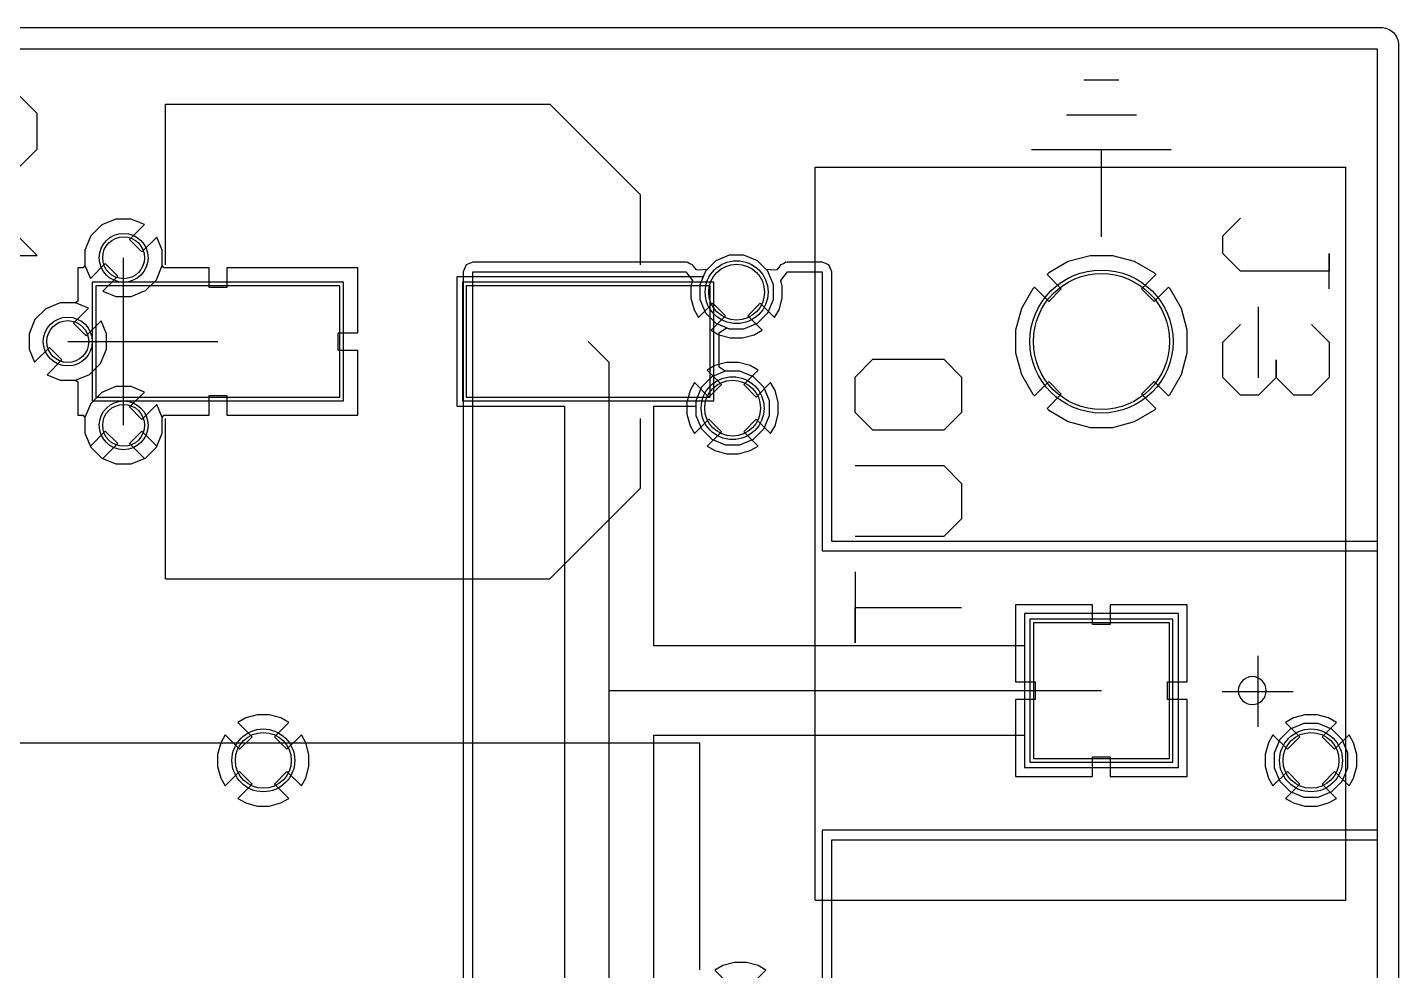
# Model space of a CAD drawing. Extents: x 3 to 4.97, y 3.05 to 4.15.
# Drawn here: x 4.198 to 4.971, y 3.622 to 4.154 of the extents above; entities that cross this region are included whole.
import ezdxf

# ---------------------------------------------------------------- set-up
doc = ezdxf.new("R2010")
doc.units = 0
doc.layers.get('0').update_dxf_attribs({"linetype": 'CONTINUOUS'})
for name, color, linetype in [('pcb1_copper_signal_1', 1, 'CONTINUOUS'), ('pcb1_copper_signal_2', 1, 'CONTINUOUS'), ('pcb1_copper_signal_bot', 5, 'CONTINUOUS'), ('pcb1_copper_signal_top', 1, 'CONTINUOUS'), ('pcb1_legend_bot', 1, 'CONTINUOUS'), ('pcb1_legend_top', 2, 'CONTINUOUS'), ('pcb1_paste_top', 8, 'CONTINUOUS'), ('pcb1_profile', 1, 'CONTINUOUS'), ('pcb1_soldermask_bot', 6, 'CONTINUOUS'), ('pcb1_soldermask_top', 1, 'CONTINUOUS')]:
    doc.layers.add(name, color=color, linetype=linetype)

# ---------------------------------------------------------------- blocks, each defined once
blk = doc.blocks.new('D25')
blk.add_lwpolyline([(0.0688, 0.0314), (-0.0688, 0.0314), (-0.0688, -0.0314), (0.0688, -0.0314)], close=True)
blk = doc.blocks.new('D38')
blk.add_lwpolyline([(0.0708, 0.0334), (-0.0708, 0.0334), (-0.0708, -0.0334), (0.0708, -0.0334)], close=True)
blk = doc.blocks.new('D42')
blk.add_circle((0, 0), 0.04035)
blk = doc.blocks.new('D43')
blk.add_lwpolyline([(0.0403, 0.0403), (-0.0403, 0.0403), (-0.0403, -0.0403), (0.0403, -0.0403)], close=True)
blk = doc.blocks.new('D44')
blk.add_circle((0, 0), 0.01378)
blk = doc.blocks.new('D45')
blk.add_circle((0, 0), 0.01772)
blk = doc.blocks.new('D52')
blk.add_circle((0, 0), 0.03839)
blk = doc.blocks.new('D53')
blk.add_lwpolyline([(0.0383, 0.0383), (-0.0383, 0.0383), (-0.0383, -0.0383), (0.0383, -0.0383)], close=True)
blk = doc.blocks.new('D54')
blk.add_circle((0, 0), 0.01181)
blk = doc.blocks.new('D55')
blk.add_circle((0, 0), 0.01575)

msp = doc.modelspace()

# ---------------------------------------------------------------- linework, layer by layer
at = {"layer": 'pcb1_copper_signal_1', "color": 1}
for points in [[(4.958587, 3.063224), (3.014169, 3.063224), (3.014169, 4.1415), (4.958587, 4.1415), (4.958587, 3.063224)], [(4.256307, 4.045433), (4.24763, 4.045433), (4.239614, 4.042114), (4.233476, 4.035976), (4.230157, 4.027961), (4.230157, 4.019283), (4.233205, 4.011929), (4.241626, 4.02035), (4.248697, 4.01328), (4.240276, 4.004858), (4.24763, 4.001811), (4.256307, 4.001811), (4.264323, 4.00513), (4.270461, 4.011268), (4.27378, 4.019283), (4.27378, 4.027961), (4.270732, 4.035315), (4.262311, 4.026894), (4.25524, 4.033965), (4.263661, 4.042386), (4.256307, 4.045433)], [(4.60163, 4.025), (4.593374, 4.025), (4.585748, 4.021839), (4.579913, 4.016004), (4.576756, 4.008378), (4.576756, 4.000122), (4.579913, 3.9925), (4.585748, 3.986661), (4.593374, 3.983504), (4.60163, 3.983504), (4.609256, 3.986661), (4.615091, 3.9925), (4.618252, 4.000122), (4.618252, 4.008378), (4.615091, 4.016004), (4.609256, 4.021839), (4.60163, 4.025)], [(4.80952, 4.024764), (4.79678, 4.024764), (4.784472, 4.021465), (4.773441, 4.015098), (4.772472, 4.014126), (4.780531, 4.006067), (4.773461, 3.998996), (4.765402, 4.007055), (4.764433, 4.006087), (4.758063, 3.995055), (4.754764, 3.982748), (4.754764, 3.970008), (4.758063, 3.957701), (4.764433, 3.946669), (4.765402, 3.945701), (4.773461, 3.95376), (4.780531, 3.946689), (4.772472, 3.93863), (4.773441, 3.937661), (4.784472, 3.931291), (4.79678, 3.927992), (4.80952, 3.927992), (4.821827, 3.931291), (4.832858, 3.937661), (4.833827, 3.93863), (4.825768, 3.946689), (4.832839, 3.95376), (4.840898, 3.945701), (4.841866, 3.946669), (4.848236, 3.957701), (4.851535, 3.970008), (4.851535, 3.982748), (4.848236, 3.995055), (4.841866, 4.006087), (4.840898, 4.007055), (4.832839, 3.998996), (4.825768, 4.006067), (4.833827, 4.014126), (4.832858, 4.015098), (4.821827, 4.021465), (4.80952, 4.024764)], [(4.224811, 3.998189), (4.216134, 3.998189), (4.208118, 3.99487), (4.20198, 3.988732), (4.198661, 3.980717), (4.198661, 3.972039), (4.201709, 3.964685), (4.21013, 3.973106), (4.217201, 3.966035), (4.20878, 3.957614), (4.216134, 3.954567), (4.224811, 3.954567), (4.232827, 3.957886), (4.238965, 3.964024), (4.242283, 3.972039), (4.242283, 3.980717), (4.239236, 3.988071), (4.230815, 3.97965), (4.223744, 3.98672), (4.232165, 3.995142), (4.224811, 3.998189)], [(4.599374, 3.959579), (4.591118, 3.959579), (4.583496, 3.956421), (4.577657, 3.950583), (4.5745, 3.942961), (4.5745, 3.934705), (4.577657, 3.927079), (4.583496, 3.921244), (4.591118, 3.918083), (4.599374, 3.918083), (4.607, 3.921244), (4.612835, 3.927079), (4.615996, 3.934705), (4.615996, 3.942961), (4.612835, 3.950583), (4.607, 3.956421), (4.599374, 3.959579)], [(4.256307, 3.950945), (4.24763, 3.950945), (4.239614, 3.947626), (4.233476, 3.941488), (4.230157, 3.933472), (4.230157, 3.924795), (4.233205, 3.917441), (4.241626, 3.925862), (4.248697, 3.918791), (4.240276, 3.91037), (4.24763, 3.907323), (4.256307, 3.907323), (4.264323, 3.910642), (4.270461, 3.91678), (4.27378, 3.924795), (4.27378, 3.933472), (4.270732, 3.940827), (4.262311, 3.932406), (4.25524, 3.939476), (4.263661, 3.947898), (4.256307, 3.950945)], [(4.846535, 3.822913), (4.759764, 3.822913), (4.759764, 3.736142), (4.846535, 3.736142), (4.846535, 3.822913)], [(4.334098, 3.765906), (4.327319, 3.765906), (4.320772, 3.76415), (4.316343, 3.761594), (4.324445, 3.753492), (4.317374, 3.746421), (4.309272, 3.754524), (4.306717, 3.750094), (4.304961, 3.743547), (4.304961, 3.736768), (4.306717, 3.73022), (4.309272, 3.725791), (4.317374, 3.733894), (4.324445, 3.726823), (4.316343, 3.71872), (4.320772, 3.716165), (4.327319, 3.714409), (4.334098, 3.714409), (4.340646, 3.716165), (4.345075, 3.71872), (4.336972, 3.726823), (4.344043, 3.733894), (4.352146, 3.725791), (4.354701, 3.73022), (4.356457, 3.736768), (4.356457, 3.743547), (4.354701, 3.750094), (4.352146, 3.754524), (4.344043, 3.746421), (4.336972, 3.753492), (4.345075, 3.761594), (4.340646, 3.76415), (4.334098, 3.765906)], [(4.92465, 3.765906), (4.91787, 3.765906), (4.911323, 3.76415), (4.906894, 3.761594), (4.914996, 3.753492), (4.907925, 3.746421), (4.899823, 3.754524), (4.897268, 3.750094), (4.895512, 3.743547), (4.895512, 3.736768), (4.897268, 3.73022), (4.899823, 3.725791), (4.907925, 3.733894), (4.914996, 3.726823), (4.906894, 3.71872), (4.911323, 3.716165), (4.91787, 3.714409), (4.92465, 3.714409), (4.931197, 3.716165), (4.935626, 3.71872), (4.927524, 3.726823), (4.934594, 3.733894), (4.942697, 3.725791), (4.945252, 3.73022), (4.947008, 3.736768), (4.947008, 3.743547), (4.945252, 3.750094), (4.942697, 3.754524), (4.934594, 3.746421), (4.927524, 3.753492), (4.935626, 3.761594), (4.931197, 3.76415), (4.92465, 3.765906)]]:
    msp.add_lwpolyline(points, dxfattribs=at)
at = {"layer": 'pcb1_copper_signal_2', "color": 1}
for points in [[(4.958587, 3.063224), (3.014169, 3.063224), (3.014169, 4.1415), (4.958587, 4.1415), (4.958587, 3.063224)], [(4.256307, 4.045433), (4.24763, 4.045433), (4.239614, 4.042114), (4.233476, 4.035976), (4.230157, 4.027961), (4.230157, 4.019283), (4.233205, 4.011929), (4.241626, 4.02035), (4.248697, 4.01328), (4.240276, 4.004858), (4.24763, 4.001811), (4.256307, 4.001811), (4.264323, 4.00513), (4.270461, 4.011268), (4.27378, 4.019283), (4.27378, 4.027961), (4.270732, 4.035315), (4.262311, 4.026894), (4.25524, 4.033965), (4.263661, 4.042386), (4.256307, 4.045433)], [(4.60163, 4.025), (4.593374, 4.025), (4.585748, 4.021839), (4.579913, 4.016004), (4.576756, 4.008378), (4.576756, 4.000122), (4.579913, 3.9925), (4.585748, 3.986661), (4.593374, 3.983504), (4.60163, 3.983504), (4.609256, 3.986661), (4.615091, 3.9925), (4.618252, 4.000122), (4.618252, 4.008378), (4.615091, 4.016004), (4.609256, 4.021839), (4.60163, 4.025)], [(4.80952, 4.024764), (4.79678, 4.024764), (4.784472, 4.021465), (4.773441, 4.015098), (4.772472, 4.014126), (4.780531, 4.006067), (4.773461, 3.998996), (4.765402, 4.007055), (4.764433, 4.006087), (4.758063, 3.995055), (4.754764, 3.982748), (4.754764, 3.970008), (4.758063, 3.957701), (4.764433, 3.946669), (4.765402, 3.945701), (4.773461, 3.95376), (4.780531, 3.946689), (4.772472, 3.93863), (4.773441, 3.937661), (4.784472, 3.931291), (4.79678, 3.927992), (4.80952, 3.927992), (4.821827, 3.931291), (4.832858, 3.937661), (4.833827, 3.93863), (4.825768, 3.946689), (4.832839, 3.95376), (4.840898, 3.945701), (4.841866, 3.946669), (4.848236, 3.957701), (4.851535, 3.970008), (4.851535, 3.982748), (4.848236, 3.995055), (4.841866, 4.006087), (4.840898, 4.007055), (4.832839, 3.998996), (4.825768, 4.006067), (4.833827, 4.014126), (4.832858, 4.015098), (4.821827, 4.021465), (4.80952, 4.024764)], [(4.224811, 3.998189), (4.216134, 3.998189), (4.208118, 3.99487), (4.20198, 3.988732), (4.198661, 3.980717), (4.198661, 3.972039), (4.201709, 3.964685), (4.21013, 3.973106), (4.217201, 3.966035), (4.20878, 3.957614), (4.216134, 3.954567), (4.224811, 3.954567), (4.232827, 3.957886), (4.238965, 3.964024), (4.242283, 3.972039), (4.242283, 3.980717), (4.239236, 3.988071), (4.230815, 3.97965), (4.223744, 3.98672), (4.232165, 3.995142), (4.224811, 3.998189)], [(4.599374, 3.959579), (4.591118, 3.959579), (4.583496, 3.956421), (4.577657, 3.950583), (4.5745, 3.942961), (4.5745, 3.934705), (4.577657, 3.927079), (4.583496, 3.921244), (4.591118, 3.918083), (4.599374, 3.918083), (4.607, 3.921244), (4.612835, 3.927079), (4.615996, 3.934705), (4.615996, 3.942961), (4.612835, 3.950583), (4.607, 3.956421), (4.599374, 3.959579)], [(4.256307, 3.950945), (4.24763, 3.950945), (4.239614, 3.947626), (4.233476, 3.941488), (4.230157, 3.933472), (4.230157, 3.924795), (4.233205, 3.917441), (4.241626, 3.925862), (4.248697, 3.918791), (4.240276, 3.91037), (4.24763, 3.907323), (4.256307, 3.907323), (4.264323, 3.910642), (4.270461, 3.91678), (4.27378, 3.924795), (4.27378, 3.933472), (4.270732, 3.940827), (4.262311, 3.932406), (4.25524, 3.939476), (4.263661, 3.947898), (4.256307, 3.950945)], [(4.846535, 3.822913), (4.759764, 3.822913), (4.759764, 3.736142), (4.846535, 3.736142), (4.846535, 3.822913)], [(4.334098, 3.765906), (4.327319, 3.765906), (4.320772, 3.76415), (4.316343, 3.761594), (4.324445, 3.753492), (4.317374, 3.746421), (4.309272, 3.754524), (4.306717, 3.750094), (4.304961, 3.743547), (4.304961, 3.736768), (4.306717, 3.73022), (4.309272, 3.725791), (4.317374, 3.733894), (4.324445, 3.726823), (4.316343, 3.71872), (4.320772, 3.716165), (4.327319, 3.714409), (4.334098, 3.714409), (4.340646, 3.716165), (4.345075, 3.71872), (4.336972, 3.726823), (4.344043, 3.733894), (4.352146, 3.725791), (4.354701, 3.73022), (4.356457, 3.736768), (4.356457, 3.743547), (4.354701, 3.750094), (4.352146, 3.754524), (4.344043, 3.746421), (4.336972, 3.753492), (4.345075, 3.761594), (4.340646, 3.76415), (4.334098, 3.765906)], [(4.92465, 3.765906), (4.91787, 3.765906), (4.911323, 3.76415), (4.906894, 3.761594), (4.914996, 3.753492), (4.907925, 3.746421), (4.899823, 3.754524), (4.897268, 3.750094), (4.895512, 3.743547), (4.895512, 3.736768), (4.897268, 3.73022), (4.899823, 3.725791), (4.907925, 3.733894), (4.914996, 3.726823), (4.906894, 3.71872), (4.911323, 3.716165), (4.91787, 3.714409), (4.92465, 3.714409), (4.931197, 3.716165), (4.935626, 3.71872), (4.927524, 3.726823), (4.934594, 3.733894), (4.942697, 3.725791), (4.945252, 3.73022), (4.947008, 3.736768), (4.947008, 3.743547), (4.945252, 3.750094), (4.942697, 3.754524), (4.934594, 3.746421), (4.927524, 3.753492), (4.935626, 3.761594), (4.931197, 3.76415), (4.92465, 3.765906)]]:
    msp.add_lwpolyline(points, dxfattribs=at)
at = {"layer": 'pcb1_copper_signal_bot', "color": 5}
for points in [[(3.014169, 4.1415), (4.958587, 4.1415), (4.958587, 3.863681)], [(4.256307, 4.045433), (4.24763, 4.045433), (4.239614, 4.042114), (4.233476, 4.035976), (4.230157, 4.027961), (4.230157, 4.019283), (4.233205, 4.011929), (4.241626, 4.02035), (4.248697, 4.01328), (4.240276, 4.004858), (4.24763, 4.001811), (4.256307, 4.001811), (4.264323, 4.00513), (4.270461, 4.011268), (4.27378, 4.019283), (4.27378, 4.027961), (4.270732, 4.035315), (4.262311, 4.026894), (4.25524, 4.033965), (4.263661, 4.042386), (4.256307, 4.045433)], [(4.958587, 3.863681), (4.651083, 3.863681), (4.651083, 4.015748), (4.649496, 4.019575), (4.645669, 4.021161), (4.626122, 4.021161), (4.625736, 4.021), (4.625327, 4.021102), (4.623866, 4.020224), (4.622295, 4.019575), (4.622134, 4.019185), (4.621776, 4.018969), (4.620169, 4.016807), (4.618661, 4.016567), (4.614094, 4.017004), (4.609256, 4.021839), (4.60163, 4.025), (4.593374, 4.025), (4.585748, 4.021839), (4.580909, 4.017004), (4.576343, 4.016567), (4.574835, 4.016807), (4.573232, 4.018969), (4.57287, 4.019185), (4.572709, 4.019575), (4.571138, 4.020224), (4.569677, 4.021102), (4.569272, 4.021), (4.568882, 4.021161), (4.448819, 4.021161), (4.444992, 4.019575), (4.443406, 4.015748), (4.443406, 3.464567)], [(4.80952, 4.024764), (4.79678, 4.024764), (4.784472, 4.021465), (4.773441, 4.015098), (4.772472, 4.014126), (4.780531, 4.006067), (4.773461, 3.998996), (4.765402, 4.007055), (4.764433, 4.006087), (4.758063, 3.995055), (4.754764, 3.982748), (4.754764, 3.970008), (4.758063, 3.957701), (4.764433, 3.946669), (4.765402, 3.945701), (4.773461, 3.95376), (4.780531, 3.946689), (4.772472, 3.93863), (4.773441, 3.937661), (4.784472, 3.931291), (4.79678, 3.927992), (4.80952, 3.927992), (4.821827, 3.931291), (4.832858, 3.937661), (4.833827, 3.93863), (4.825768, 3.946689), (4.832839, 3.95376), (4.840898, 3.945701), (4.841866, 3.946669), (4.848236, 3.957701), (4.851535, 3.970008), (4.851535, 3.982748), (4.848236, 3.995055), (4.841866, 4.006087), (4.840898, 4.007055), (4.832839, 3.998996), (4.825768, 4.006067), (4.833827, 4.014126), (4.832858, 4.015098), (4.821827, 4.021465), (4.80952, 4.024764)], [(4.448819, 3.464567), (4.448819, 4.015748), (4.568882, 4.015748), (4.572587, 4.010748), (4.571756, 4.007642), (4.571756, 4.000862), (4.573508, 3.994315), (4.576067, 3.989886), (4.584165, 3.997988), (4.591236, 3.990917), (4.583138, 3.982815), (4.587563, 3.980256), (4.594114, 3.978504), (4.600894, 3.978504), (4.607441, 3.980256), (4.61187, 3.982815), (4.603768, 3.990917), (4.610839, 3.997988), (4.618941, 3.989886), (4.621496, 3.994315), (4.623252, 4.000862), (4.623252, 4.007642), (4.622417, 4.010748), (4.626122, 4.015748), (4.645669, 4.015748), (4.645669, 3.858268)], [(4.224811, 3.998189), (4.216134, 3.998189), (4.208118, 3.99487), (4.20198, 3.988732), (4.198661, 3.980717), (4.198661, 3.972039), (4.201709, 3.964685), (4.21013, 3.973106), (4.217201, 3.966035), (4.20878, 3.957614), (4.216134, 3.954567), (4.224811, 3.954567), (4.232827, 3.957886), (4.238965, 3.964024), (4.242283, 3.972039), (4.242283, 3.980717), (4.239236, 3.988071), (4.230815, 3.97965), (4.223744, 3.98672), (4.232165, 3.995142), (4.224811, 3.998189)], [(4.598638, 3.964579), (4.591858, 3.964579), (4.585307, 3.962827), (4.580882, 3.960268), (4.588984, 3.952169), (4.581909, 3.945098), (4.573811, 3.953197), (4.571252, 3.948772), (4.5695, 3.94222), (4.5695, 3.935441), (4.571252, 3.928894), (4.573811, 3.924465), (4.581909, 3.932567), (4.588984, 3.925496), (4.580882, 3.917394), (4.585307, 3.914839), (4.591858, 3.913083), (4.598638, 3.913083), (4.605185, 3.914839), (4.609614, 3.917394), (4.601512, 3.925496), (4.608583, 3.932567), (4.616685, 3.924465), (4.61924, 3.928894), (4.620996, 3.935441), (4.620996, 3.94222), (4.61924, 3.948772), (4.616685, 3.953197), (4.608583, 3.945098), (4.601512, 3.952169), (4.609614, 3.960268), (4.605185, 3.962827), (4.598638, 3.964579)], [(4.256307, 3.950945), (4.24763, 3.950945), (4.239614, 3.947626), (4.233476, 3.941488), (4.230157, 3.933472), (4.230157, 3.924795), (4.233205, 3.917441), (4.241626, 3.925862), (4.248697, 3.918791), (4.240276, 3.91037), (4.24763, 3.907323), (4.256307, 3.907323), (4.264323, 3.910642), (4.270461, 3.91678), (4.27378, 3.924795), (4.27378, 3.933472), (4.270732, 3.940827), (4.262311, 3.932406), (4.25524, 3.939476), (4.263661, 3.947898), (4.256307, 3.950945)], [(4.645669, 3.858268), (4.958587, 3.858268), (4.958587, 3.700787), (4.645669, 3.700787), (4.645669, 3.464567)], [(4.851535, 3.827913), (4.80815, 3.827913), (4.80815, 3.816839), (4.79815, 3.816839), (4.79815, 3.827913), (4.754764, 3.827913), (4.754764, 3.784528), (4.765839, 3.784528), (4.765839, 3.774528), (4.754764, 3.774528), (4.754764, 3.731142), (4.79815, 3.731142), (4.79815, 3.742217), (4.80815, 3.742217), (4.80815, 3.731142), (4.851535, 3.731142), (4.851535, 3.774528), (4.840461, 3.774528), (4.840461, 3.784528), (4.851535, 3.784528), (4.851535, 3.827913)], [(4.334098, 3.765906), (4.327319, 3.765906), (4.320772, 3.76415), (4.316343, 3.761594), (4.324445, 3.753492), (4.317374, 3.746421), (4.309272, 3.754524), (4.306717, 3.750094), (4.304961, 3.743547), (4.304961, 3.736768), (4.306717, 3.73022), (4.309272, 3.725791), (4.317374, 3.733894), (4.324445, 3.726823), (4.316343, 3.71872), (4.320772, 3.716165), (4.327319, 3.714409), (4.334098, 3.714409), (4.340646, 3.716165), (4.345075, 3.71872), (4.336972, 3.726823), (4.344043, 3.733894), (4.352146, 3.725791), (4.354701, 3.73022), (4.356457, 3.736768), (4.356457, 3.743547), (4.354701, 3.750094), (4.352146, 3.754524), (4.344043, 3.746421), (4.336972, 3.753492), (4.345075, 3.761594), (4.340646, 3.76415), (4.334098, 3.765906)], [(4.925386, 3.760906), (4.917134, 3.760906), (4.909508, 3.757748), (4.903669, 3.751909), (4.900512, 3.744283), (4.900512, 3.736031), (4.903669, 3.728406), (4.909508, 3.722567), (4.917134, 3.719409), (4.925386, 3.719409), (4.933012, 3.722567), (4.93885, 3.728406), (4.942008, 3.736031), (4.942008, 3.744283), (4.93885, 3.751909), (4.933012, 3.757748), (4.925386, 3.760906)], [(4.651083, 3.464567), (4.651083, 3.695374), (4.958587, 3.695374), (4.958587, 3.3125)], [(4.603024, 3.626181), (4.596244, 3.626181), (4.589697, 3.624425), (4.585268, 3.62187), (4.59337, 3.613768)], [(4.605898, 3.613768), (4.614, 3.62187), (4.609571, 3.624425), (4.603024, 3.626181)]]:
    msp.add_lwpolyline(points, dxfattribs=at)
at = {"layer": 'pcb1_copper_signal_top', "color": 1}
for points in [[(4.958587, 3.063224), (3.014169, 3.063224), (3.014169, 4.1415), (4.958587, 4.1415), (4.958587, 3.063224)], [(4.256307, 4.045433), (4.24763, 4.045433), (4.239614, 4.042114), (4.233476, 4.035976), (4.230157, 4.027961), (4.230157, 4.019283), (4.229217, 4.017874), (4.22622, 4.017874), (4.22622, 3.99913), (4.224811, 3.998189), (4.216134, 3.998189), (4.208118, 3.99487), (4.20198, 3.988732), (4.198661, 3.980717), (4.198661, 3.972039), (4.201709, 3.964685), (4.21013, 3.973106), (4.217201, 3.966035), (4.20878, 3.957614), (4.216134, 3.954567), (4.224811, 3.954567), (4.22622, 3.953626), (4.22622, 3.934882), (4.229217, 3.934882), (4.230157, 3.933472), (4.230157, 3.924795), (4.233476, 3.91678), (4.239614, 3.910642), (4.24763, 3.907323), (4.256307, 3.907323), (4.263661, 3.91037), (4.25524, 3.918791), (4.262311, 3.925862), (4.270732, 3.917441), (4.27378, 3.924795), (4.27378, 3.933472), (4.27472, 3.934882), (4.300118, 3.934882), (4.300118, 3.945957), (4.310118, 3.945957), (4.310118, 3.934882), (4.384016, 3.934882), (4.384016, 3.971378), (4.372941, 3.971378), (4.372941, 3.981378), (4.384016, 3.981378), (4.384016, 4.017874), (4.310118, 4.017874), (4.310118, 4.006799), (4.300118, 4.006799), (4.300118, 4.017874), (4.27472, 4.017874), (4.27378, 4.019283), (4.27378, 4.027961), (4.270732, 4.035315), (4.262311, 4.026894), (4.25524, 4.033965), (4.263661, 4.042386), (4.256307, 4.045433)], [(4.251969, 3.976378), (4.251969, 4.023622)], [(4.60163, 4.025), (4.593374, 4.025), (4.585748, 4.021839), (4.579913, 4.016004), (4.578618, 4.012874), (4.439882, 4.012874), (4.439882, 3.939882), (4.500421, 3.939882), (4.500421, 3.779528), (4.500421, 3.615236)], [(4.55076, 3.615236), (4.55076, 3.754358), (4.759764, 3.754358), (4.759764, 3.736142), (4.846535, 3.736142), (4.846535, 3.822913), (4.759764, 3.822913), (4.759764, 3.804697), (4.55076, 3.804697), (4.55076, 3.939882), (4.5745, 3.939882), (4.5745, 3.934705), (4.577657, 3.927079), (4.583496, 3.921244), (4.591118, 3.918083), (4.599374, 3.918083), (4.607, 3.921244), (4.612835, 3.927079), (4.615996, 3.934705), (4.615996, 3.942961), (4.612835, 3.950583), (4.607, 3.956421), (4.599374, 3.959579), (4.591118, 3.959579), (4.587677, 3.961882), (4.587677, 3.981362), (4.591835, 3.984142), (4.593374, 3.983504), (4.60163, 3.983504), (4.609256, 3.986661), (4.615091, 3.9925), (4.618252, 4.000122), (4.618252, 4.008378), (4.615091, 4.016004), (4.609256, 4.021839), (4.60163, 4.025)], [(4.80952, 4.024764), (4.79678, 4.024764), (4.784472, 4.021465), (4.773441, 4.015098), (4.772472, 4.014126), (4.780531, 4.006067), (4.773461, 3.998996), (4.765402, 4.007055), (4.764433, 4.006087), (4.758063, 3.995055), (4.754764, 3.982748), (4.754764, 3.970008), (4.758063, 3.957701), (4.764433, 3.946669), (4.765402, 3.945701), (4.773461, 3.95376), (4.780531, 3.946689), (4.772472, 3.93863), (4.773441, 3.937661), (4.784472, 3.931291), (4.79678, 3.927992), (4.80952, 3.927992), (4.821827, 3.931291), (4.832858, 3.937661), (4.833827, 3.93863), (4.825768, 3.946689), (4.832839, 3.95376), (4.840898, 3.945701), (4.841866, 3.946669), (4.848236, 3.957701), (4.851535, 3.970008), (4.851535, 3.982748), (4.848236, 3.995055), (4.841866, 4.006087), (4.840898, 4.007055), (4.832839, 3.998996), (4.825768, 4.006067), (4.833827, 4.014126), (4.832858, 4.015098), (4.821827, 4.021465), (4.80952, 4.024764)], [(4.220472, 3.976378), (4.251969, 3.976378)], [(4.251969, 3.929134), (4.251969, 3.976378), (4.305118, 3.976378)], [(4.51378, 3.976378), (4.525591, 3.964567)], [(4.51378, 3.976378), (4.51378, 3.976378)], [(4.525591, 3.779528), (4.525591, 3.964567)], [(4.525591, 3.503937), (4.525591, 3.779528), (4.80315, 3.779528)], [(4.334098, 3.765906), (4.327319, 3.765906), (4.320772, 3.76415), (4.316343, 3.761594), (4.324445, 3.753492), (4.317374, 3.746421), (4.309272, 3.754524), (4.306717, 3.750094), (4.304961, 3.743547), (4.304961, 3.736768), (4.306717, 3.73022), (4.309272, 3.725791), (4.317374, 3.733894), (4.324445, 3.726823), (4.316343, 3.71872), (4.320772, 3.716165), (4.327319, 3.714409), (4.334098, 3.714409), (4.340646, 3.716165), (4.345075, 3.71872), (4.336972, 3.726823), (4.344043, 3.733894), (4.352146, 3.725791), (4.354701, 3.73022), (4.356457, 3.736768), (4.356457, 3.743547), (4.354701, 3.750094), (4.352146, 3.754524), (4.344043, 3.746421), (4.336972, 3.753492), (4.345075, 3.761594), (4.340646, 3.76415), (4.334098, 3.765906)], [(4.92465, 3.765906), (4.91787, 3.765906), (4.911323, 3.76415), (4.906894, 3.761594), (4.914996, 3.753492), (4.907925, 3.746421), (4.899823, 3.754524), (4.897268, 3.750094), (4.895512, 3.743547), (4.895512, 3.736768), (4.897268, 3.73022), (4.899823, 3.725791), (4.907925, 3.733894), (4.914996, 3.726823), (4.906894, 3.71872), (4.911323, 3.716165), (4.91787, 3.714409), (4.92465, 3.714409), (4.931197, 3.716165), (4.935626, 3.71872), (4.927524, 3.726823), (4.934594, 3.733894), (4.942697, 3.725791), (4.945252, 3.73022), (4.947008, 3.736768), (4.947008, 3.743547), (4.945252, 3.750094), (4.942697, 3.754524), (4.934594, 3.746421), (4.927524, 3.753492), (4.935626, 3.761594), (4.931197, 3.76415), (4.92465, 3.765906)]]:
    msp.add_lwpolyline(points, dxfattribs=at)
at = {"layer": 'pcb1_legend_bot', "color": 1}
for points in [[(4.793307, 4.124016), (4.812992, 4.124016)], [(4.783465, 4.104331), (4.822835, 4.104331)], [(4.76378, 4.084646), (4.84252, 4.084646)], [(4.80315, 4.035433), (4.80315, 4.084646)], [(4.891575, 3.995906), (4.891575, 3.955917)], [(4.664272, 3.93639), (4.664272, 3.956382), (4.674268, 3.966378), (4.714256, 3.966378), (4.724252, 3.956382), (4.724252, 3.93639), (4.714256, 3.92639), (4.674268, 3.92639), (4.664272, 3.93639)], [(4.664272, 3.906398), (4.714256, 3.906398), (4.724252, 3.896402), (4.724252, 3.876406), (4.714256, 3.866409), (4.664272, 3.866409)], [(4.664272, 3.846417), (4.664272, 3.806429), (4.664272, 3.826421), (4.724252, 3.826421)], [(4.891268, 3.799055), (4.891268, 3.759067)], [(4.871272, 3.779063), (4.91126, 3.779063)]]:
    msp.add_lwpolyline(points, dxfattribs=at)
at = {"layer": 'pcb1_legend_top', "color": 2}
for points in [[(4.19322, 4.074957), (4.203217, 4.084953), (4.203217, 4.104949), (4.19322, 4.114945), (4.153236, 4.114945), (4.14324, 4.104949), (4.14324, 4.084953), (4.153236, 4.074957)], [(4.275591, 4.110236), (4.492126, 4.110236)], [(4.275591, 4.019685), (4.275591, 4.110236)], [(4.492126, 4.110236), (4.543307, 4.059055)], [(4.641732, 3.66126), (4.940945, 3.66126), (4.940945, 4.074646)], [(4.641732, 4.074646), (4.940945, 4.074646)], [(4.641732, 3.66126), (4.641732, 4.074646)], [(4.543307, 4.019685), (4.543307, 4.059055)], [(4.14324, 4.024972), (4.203217, 4.024972), (4.173228, 4.054965), (4.173228, 4.014976)], [(4.931567, 4.006059), (4.931567, 4.026051), (4.931567, 4.016055), (4.881583, 4.016055), (4.871587, 4.026051), (4.871587, 4.036051), (4.881583, 4.046047)], [(4.921567, 3.986067), (4.931567, 3.976071), (4.931567, 3.956075), (4.921567, 3.946079), (4.911571, 3.946079), (4.901575, 3.956075), (4.901575, 3.966071), (4.901575, 3.956075), (4.891579, 3.946079), (4.881583, 3.946079), (4.871587, 3.956075), (4.871587, 3.976071), (4.881583, 3.986067)], [(4.275591, 3.84252), (4.275591, 3.933071)], [(4.492126, 3.84252), (4.543307, 3.893701), (4.543307, 3.933071)], [(4.275591, 3.84252), (4.492126, 3.84252)], [(4.084646, 3.622047), (4.084646, 3.75), (4.576772, 3.75)], [(4.576772, 3.622047), (4.576772, 3.75)]]:
    msp.add_lwpolyline(points, dxfattribs=at)
msp.add_lwpolyline([(4.896024, 3.779528), (4.896024, 3.779528), (4.896024, 3.779528, 1), (4.880276, 3.779528), (4.880276, 3.779528), (4.880276, 3.779528, 1), (4.896024, 3.779528), (4.896024, 3.779528)], format="xyb", dxfattribs=at)
at = {"layer": 'pcb1_profile', "color": 1}
for points in [[(3.002126, 4.143543), (3.002126, 4.143543), (3.002126, 4.143543, -0.414214), (3.012126, 4.153543), (4.96063, 4.153543)], [(4.96063, 4.153543), (4.96063, 4.153543), (4.96063, 4.153543, -0.414214), (4.97063, 4.143543), (4.97063, 3.061181)]]:
    msp.add_lwpolyline(points, format="xyb", dxfattribs=at)

# ---------------------------------------------------------------- block references
at = {"layer": 'pcb1_copper_signal_1'}
for name, p in [('D54', (4.251969, 4.023622)), ('D55', (4.597504, 4.004252)), ('D52', (4.80315, 3.976378)), ('D54', (4.220472, 3.976378)), ('D55', (4.595248, 3.938831)), ('D54', (4.251969, 3.929134)), ('D53', (4.80315, 3.779528)), ('D55', (4.330709, 3.740157)), ('D55', (4.92126, 3.740157))]:
    msp.add_blockref(name, p, dxfattribs=at)
at = {"layer": 'pcb1_copper_signal_2'}
for name, p in [('D54', (4.251969, 4.023622)), ('D55', (4.597504, 4.004252)), ('D52', (4.80315, 3.976378)), ('D54', (4.220472, 3.976378)), ('D55', (4.595248, 3.938831)), ('D54', (4.251969, 3.929134)), ('D53', (4.80315, 3.779528)), ('D55', (4.330709, 3.740157)), ('D55', (4.92126, 3.740157))]:
    msp.add_blockref(name, p, dxfattribs=at)
at = {"layer": 'pcb1_copper_signal_bot'}
for name, p in [('D54', (4.251969, 4.023622)), ('D55', (4.597504, 4.004252)), ('D52', (4.80315, 3.976378)), ('D54', (4.220472, 3.976378)), ('D55', (4.595248, 3.938831)), ('D54', (4.251969, 3.929134)), ('D53', (4.80315, 3.779528)), ('D55', (4.330709, 3.740157)), ('D55', (4.92126, 3.740157))]:
    msp.add_blockref(name, p, dxfattribs=at)
at = {"layer": 'pcb1_copper_signal_top'}
for name, p in [('D54', (4.251969, 4.023622)), ('D55', (4.597504, 4.004252)), ('D52', (4.80315, 3.976378)), ('D25', (4.305118, 3.976378)), ('D25', (4.51378, 3.976378)), ('D54', (4.220472, 3.976378)), ('D55', (4.595248, 3.938831)), ('D54', (4.251969, 3.929134)), ('D53', (4.80315, 3.779528)), ('D55', (4.330709, 3.740157)), ('D55', (4.92126, 3.740157))]:
    msp.add_blockref(name, p, dxfattribs=at)
at = {"layer": 'pcb1_paste_top'}
for p in [(4.305118, 3.976378), (4.51378, 3.976378)]:
    msp.add_blockref('D25', p, dxfattribs=at)
at = {"layer": 'pcb1_soldermask_bot'}
for name, p in [('D44', (4.251969, 4.023622)), ('D45', (4.597504, 4.004252)), ('D42', (4.80315, 3.976378)), ('D44', (4.220472, 3.976378)), ('D45', (4.595248, 3.938831)), ('D44', (4.251969, 3.929134)), ('D43', (4.80315, 3.779528)), ('D45', (4.330709, 3.740157)), ('D45', (4.92126, 3.740157))]:
    msp.add_blockref(name, p, dxfattribs=at)
at = {"layer": 'pcb1_soldermask_top'}
for name, p in [('D44', (4.251969, 4.023622)), ('D45', (4.597504, 4.004252)), ('D42', (4.80315, 3.976378)), ('D38', (4.305118, 3.976378)), ('D38', (4.51378, 3.976378)), ('D44', (4.220472, 3.976378)), ('D45', (4.595248, 3.938831)), ('D44', (4.251969, 3.929134)), ('D43', (4.80315, 3.779528)), ('D45', (4.330709, 3.740157)), ('D45', (4.92126, 3.740157))]:
    msp.add_blockref(name, p, dxfattribs=at)

doc.saveas('drawing.dxf')
